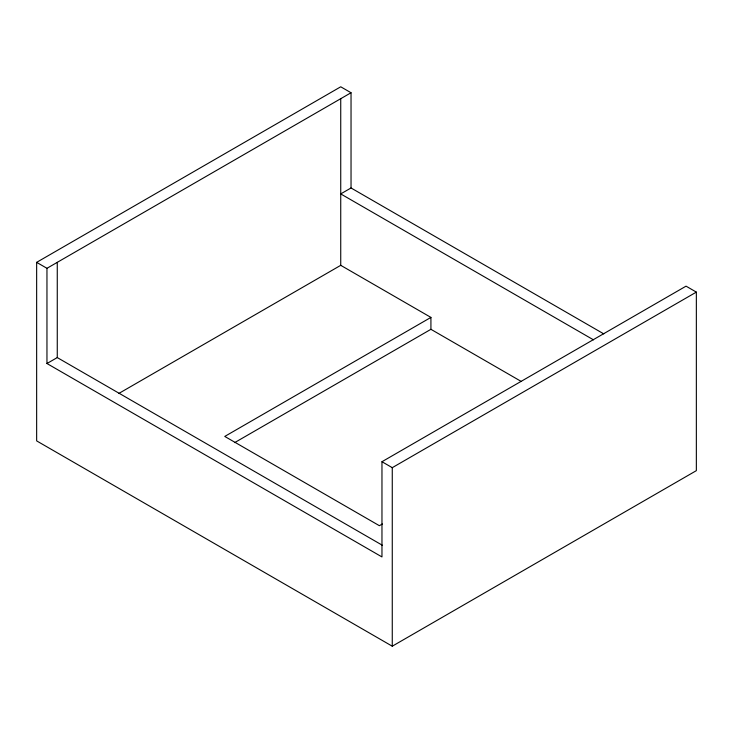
<?xml version="1.0" encoding="UTF-8"?>
<svg xmlns="http://www.w3.org/2000/svg" width="733" height="733" viewBox="0 0 733 733"><rect width="100%" height="100%" fill="white"/><g stroke="black" fill="none" stroke-linecap="round" stroke-linejoin="round"><path stroke-width="1.1" d="M351.034 92.743L46.958 268.305L46.958 363.522L381.966 556.933L381.966 461.717L686.042 286.154L696.35 292.11L696.35 470.65L392.265 646.204L36.65 440.89L36.65 262.35L340.735 86.796L351.034 92.743L351.034 187.969L603.781 333.881M46.958 363.522L57.266 357.576L382.36 545.26M351.034 187.969L340.735 193.915L593.473 339.837M118.719 393.511L340.735 265.328L430.922 317.407L430.922 329.309L234.679 442.604M430.922 317.407L224.765 436.428L379.382 525.698L382.36 523.976M381.966 461.717L392.265 467.672L696.35 292.11M430.922 329.309L521.117 381.38M36.65 262.35L46.958 268.305M392.265 467.672L392.265 646.204M340.735 98.698L340.735 265.328M57.266 262.35L57.266 357.576"/></g></svg>
